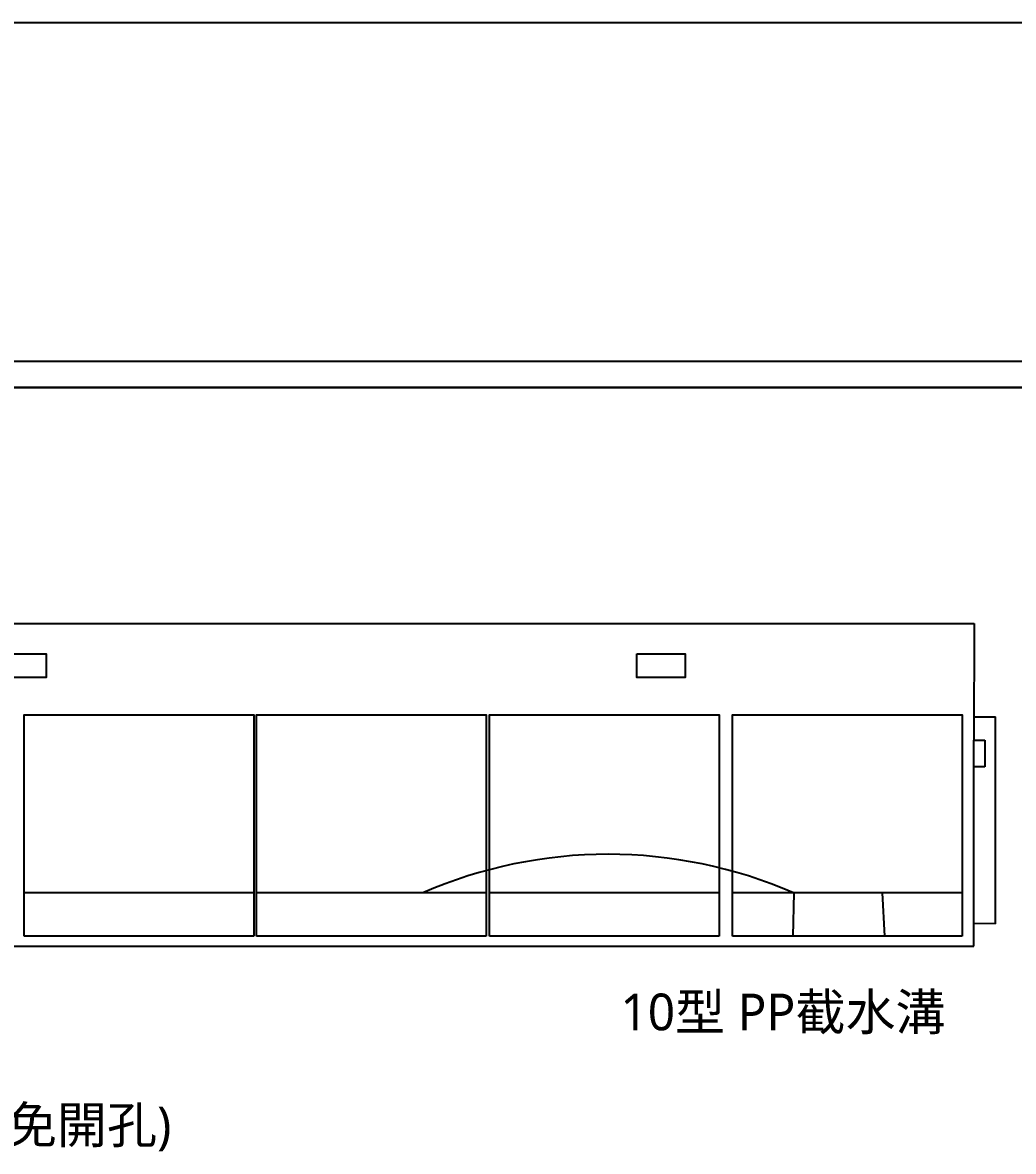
# Model space of a CAD drawing. Header units: millimetres. Extents: x 4267 to 8467, y 166 to 3136.
# Drawn here: x 6874 to 7414, y 2521 to 3136 of the extents above; entities that cross this region are included whole.
import ezdxf

# ---------------------------------------------------------------- set-up
doc = ezdxf.new("R2010")
doc.units = ezdxf.units.MM
doc.styles.add('微軟正黑體', font='Microsoft JhengHei.ttf')

msp = doc.modelspace()

# ---------------------------------------------------------------- linework, layer by layer
for p, q in [((4266.79, 3135.54, 163.19), (8466.79, 3135.54, 163.19)), ((4453.83, 2936.72, 163.19), (8279.75, 2936.72, 163.19)), ((8279.75, 2936.72, 163.19), (4453.83, 2936.72, 163.19)), ((6542.81, 2808.14, 163.19), (7392.96, 2808.14, 163.19)), ((7392.96, 2808.14, 163.19), (7392.76, 2744.71, 163.19)), ((7392.96, 2757.42, 163.19), (7404.6, 2757.42, 163.19)), ((7404.46, 2644.59, 163.19), (7404.6, 2757.42, 163.19)), ((7398.68, 2744.71, 163.19), (7398.68, 2730.18, 163.19)), ((7392.65, 2632.38, 163.19), (7392.78, 2730.18, 163.19)), ((6875.1, 2637.77, 163.19), (6875.1, 2690.29, 163.19)), ((7000.28, 2690.29, 163.19), (7000.28, 2637.77, 163.19)), ((7001.73, 2637.77, 163.19), (7001.73, 2690.29, 163.19)), ((7126.9, 2690.29, 163.19), (7126.9, 2637.77, 163.19)), ((7128.77, 2637.77, 163.19), (7128.77, 2690.29, 163.19)), ((7253.95, 2690.29, 163.19), (7253.95, 2637.77, 163.19)), ((7261.1, 2637.77, 163.19), (7261.1, 2690.29, 163.19)), ((7386.27, 2690.29, 163.19), (7386.27, 2637.77, 163.19)), ((7000.28, 2661.48, 163.19), (6875.1, 2661.48, 163.19)), ((7126.9, 2661.48, 163.19), (7001.73, 2661.48, 163.19)), ((7253.95, 2661.48, 163.19), (7128.77, 2661.48, 163.19)), ((7386.27, 2661.48, 163.19), (7261.1, 2661.48, 163.19)), ((7294.65, 2661.48, 163.19), (7294.09, 2637.77, 163.19)), ((7342.71, 2661.48, 163.19), (7343.95, 2637.77, 163.19)), ((7404.46, 2644.59, 163.19), (7392.67, 2644.69, 163.19)), ((6518.27, 2632.38, 163.19), (7392.65, 2632.38, 163.19)), ((7000.28, 2637.77, 163.19), (6875.1, 2637.77, 163.19)), ((7126.9, 2637.77, 163.19), (7001.73, 2637.77, 163.19)), ((7253.95, 2637.77, 163.19), (7128.77, 2637.77, 163.19)), ((7386.27, 2637.77, 163.19), (7261.1, 2637.77, 163.19))]:
    msp.add_line(p, q)
at = {"color": 4}
msp.add_line((8293.96, 2950.94, 163.19), (4439.61, 2950.94, 163.19), dxfattribs=at)
at = {"elevation": 163.19}
for points in [[(6860.69, 2791.67), (6886.98, 2791.67), (6886.98, 2778.83), (6860.69, 2778.83)], [(7209.07, 2791.67), (7235.36, 2791.67), (7235.36, 2778.83), (7209.07, 2778.83)]]:
    msp.add_lwpolyline(points, close=True, dxfattribs=at)
for points in [[(6875.1, 2690.29), (6875.1, 2758.47), (7000.28, 2758.47), (7000.28, 2690.29)], [(7001.73, 2690.29), (7001.73, 2758.47), (7126.9, 2758.47), (7126.9, 2690.29)], [(7128.77, 2690.29), (7128.77, 2758.47), (7253.95, 2758.47), (7253.95, 2690.29)], [(7261.1, 2690.29), (7261.1, 2758.47), (7386.27, 2758.47), (7386.27, 2690.29)], [(7398.68, 2730.18), (7392.76, 2730.18), (7392.76, 2744.71), (7398.68, 2744.71)]]:
    msp.add_lwpolyline(points, dxfattribs=at)
msp.add_arc((7193.35, 2428.92, 163.19), 253.53, 66.52687, 113.47313)

# ---------------------------------------------------------------- texts
at = {"insert": (7288.67, 2595.47, 163.19), "char_height": 20, "width": 300.0161, "attachment_point": 5, "style": '微軟正黑體'}
msp.add_mtext('10型 PP截水溝', dxfattribs=at)
at = {"insert": (6612.29, 2545.01, 163.19), "char_height": 20, "attachment_point": 1, "style": '微軟正黑體'}
msp.add_mtext_dynamic_manual_height_columns('長排滲透孔洞(銜接面免開孔)', width=351.2235, gutter_width=15.83, heights=[0], dxfattribs=at)

doc.saveas('drawing.dxf')
